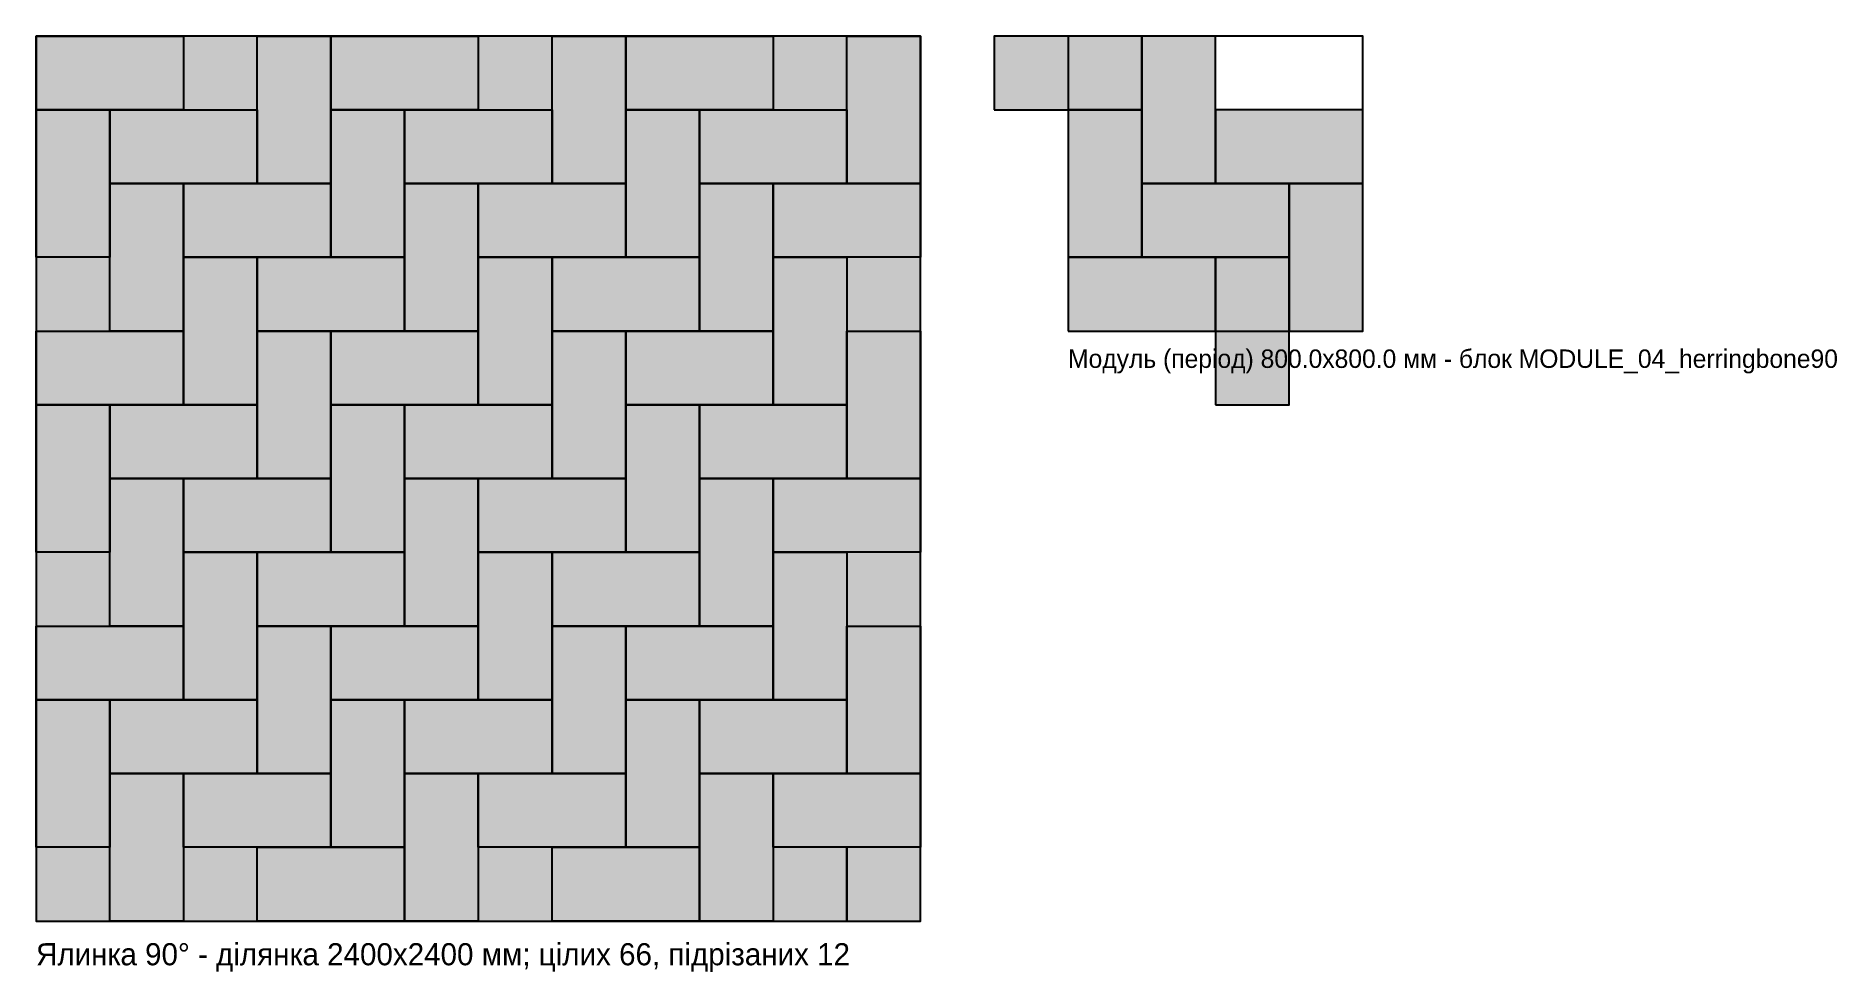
# Model space of a CAD drawing. Header units: millimetres. Extents: x 0 to 4886, y -138 to 2400.
import ezdxf

# ---------------------------------------------------------------- set-up
doc = ezdxf.new("R2010")
doc.units = ezdxf.units.MM
for name, color, linetype in [('BOUNDARY', 7, 'Continuous'), ('MODULE', 3, 'Continuous'), ('PLYTA_CUT', 1, 'Continuous'), ('PLYTA_H', 253, 'Continuous'), ('PLYTA_H_FILL', 253, 'Continuous'), ('PLYTA_V', 250, 'Continuous'), ('PLYTA_V_FILL', 250, 'Continuous'), ('TEXT', 7, 'Continuous')]:
    doc.layers.add(name, color=color, linetype=linetype)

# ---------------------------------------------------------------- blocks, each defined once
blk = doc.blocks.new('MODULE_04_herringbone90')
at = {"layer": 'PLYTA_H_FILL', "true_color": 0xb9b3ad}
for points in [[(-200, 600), (200, 600), (200, 800), (-200, 800)], [(400, 400), (800, 400), (800, 600), (400, 600)], [(200, 200), (600, 200), (600, 400), (200, 400)], [(0, 0), (400, 0), (400, 200), (0, 200)]]:
    blk.add_hatch(color=7, dxfattribs=at).paths.add_polyline_path(points)
at = {"layer": 'PLYTA_V_FILL', "true_color": 0x5d5856}
for points in [[(200, 400), (400, 400), (400, 800), (200, 800)], [(0, 200), (200, 200), (200, 600), (0, 600)], [(600, 0), (800, 0), (800, 400), (600, 400)], [(400, -200), (600, -200), (600, 200), (400, 200)]]:
    blk.add_hatch(color=7, dxfattribs=at).paths.add_polyline_path(points)
at = {"layer": 'MODULE'}
blk.add_lwpolyline([(0, 0), (800, 0), (800, 800), (0, 800)], close=True, dxfattribs=at)
at = {"layer": 'PLYTA_H'}
for points in [[(-200, 600), (200, 600), (200, 800), (-200, 800)], [(400, 400), (800, 400), (800, 600), (400, 600)], [(200, 200), (600, 200), (600, 400), (200, 400)], [(0, 0), (400, 0), (400, 200), (0, 200)]]:
    blk.add_lwpolyline(points, close=True, dxfattribs=at)
at = {"layer": 'PLYTA_V'}
for points in [[(200, 400), (400, 400), (400, 800), (200, 800)], [(0, 200), (200, 200), (200, 600), (0, 600)], [(600, 0), (800, 0), (800, 400), (600, 400)], [(400, -200), (600, -200), (600, 200), (400, 200)]]:
    blk.add_lwpolyline(points, close=True, dxfattribs=at)

msp = doc.modelspace()

# ---------------------------------------------------------------- hatches: boundary and pattern name
at = {"layer": 'PLYTA_H_FILL', "true_color": 0xb9b3ad}
for points in [[(0, 2400), (400, 2400), (400, 2200), (0, 2200)], [(800, 2400), (1200, 2400), (1200, 2200), (800, 2200)], [(1600, 2400), (2000, 2400), (2000, 2200), (1600, 2200)], [(200, 2200), (600, 2200), (600, 2000), (200, 2000)], [(1000, 2200), (1400, 2200), (1400, 2000), (1000, 2000)], [(1800, 2200), (2200, 2200), (2200, 2000), (1800, 2000)], [(400, 2000), (800, 2000), (800, 1800), (400, 1800)], [(1200, 2000), (1600, 2000), (1600, 1800), (1200, 1800)], [(2000, 2000), (2400, 2000), (2400, 1800), (2000, 1800)], [(200, 1600), (200, 1800), (0, 1800), (0, 1600)], [(600, 1800), (1000, 1800), (1000, 1600), (600, 1600)], [(1400, 1800), (1800, 1800), (1800, 1600), (1400, 1600)], [(2200, 1800), (2200, 1600), (2400, 1600), (2400, 1800)], [(0, 1600), (400, 1600), (400, 1400), (0, 1400)], [(800, 1600), (1200, 1600), (1200, 1400), (800, 1400)], [(1600, 1600), (2000, 1600), (2000, 1400), (1600, 1400)], [(200, 1400), (600, 1400), (600, 1200), (200, 1200)], [(1000, 1400), (1400, 1400), (1400, 1200), (1000, 1200)], [(1800, 1400), (2200, 1400), (2200, 1200), (1800, 1200)], [(400, 1200), (800, 1200), (800, 1000), (400, 1000)], [(1200, 1200), (1600, 1200), (1600, 1000), (1200, 1000)], [(2000, 1200), (2400, 1200), (2400, 1000), (2000, 1000)], [(200, 800), (200, 1000), (0, 1000), (0, 800)], [(600, 1000), (1000, 1000), (1000, 800), (600, 800)], [(1400, 1000), (1800, 1000), (1800, 800), (1400, 800)], [(2200, 1000), (2200, 800), (2400, 800), (2400, 1000)], [(0, 800), (400, 800), (400, 600), (0, 600)], [(800, 800), (1200, 800), (1200, 600), (800, 600)], [(1600, 800), (2000, 800), (2000, 600), (1600, 600)], [(200, 600), (600, 600), (600, 400), (200, 400)], [(1000, 600), (1400, 600), (1400, 400), (1000, 400)], [(1800, 600), (2200, 600), (2200, 400), (1800, 400)], [(400, 400), (800, 400), (800, 200), (400, 200)], [(1200, 400), (1600, 400), (1600, 200), (1200, 200)], [(2000, 400), (2400, 400), (2400, 200), (2000, 200)], [(200, 200), (0, 200), (0, 0), (200, 0)], [(600, 200), (1000, 200), (1000, 0), (600, 0)], [(1400, 200), (1800, 200), (1800, 0), (1400, 0)], [(2200, 200), (2200, 0), (2400, 0), (2400, 200)]]:
    msp.add_hatch(color=7, dxfattribs=at).paths.add_polyline_path(points)
at = {"layer": 'PLYTA_V_FILL', "true_color": 0x5d5856}
for points in [[(400, 2200), (600, 2200), (600, 2400), (400, 2400)], [(600, 2400), (800, 2400), (800, 2000), (600, 2000)], [(1200, 2200), (1400, 2200), (1400, 2400), (1200, 2400)], [(1400, 2400), (1600, 2400), (1600, 2000), (1400, 2000)], [(2000, 2200), (2200, 2200), (2200, 2400), (2000, 2400)], [(2200, 2400), (2400, 2400), (2400, 2000), (2200, 2000)], [(0, 2200), (200, 2200), (200, 1800), (0, 1800)], [(800, 2200), (1000, 2200), (1000, 1800), (800, 1800)], [(1600, 2200), (1800, 2200), (1800, 1800), (1600, 1800)], [(200, 2000), (400, 2000), (400, 1600), (200, 1600)], [(1000, 2000), (1200, 2000), (1200, 1600), (1000, 1600)], [(1800, 2000), (2000, 2000), (2000, 1600), (1800, 1600)], [(400, 1800), (600, 1800), (600, 1400), (400, 1400)], [(1200, 1800), (1400, 1800), (1400, 1400), (1200, 1400)], [(2000, 1800), (2200, 1800), (2200, 1400), (2000, 1400)], [(600, 1600), (800, 1600), (800, 1200), (600, 1200)], [(1400, 1600), (1600, 1600), (1600, 1200), (1400, 1200)], [(2200, 1600), (2400, 1600), (2400, 1200), (2200, 1200)], [(0, 1400), (200, 1400), (200, 1000), (0, 1000)], [(800, 1400), (1000, 1400), (1000, 1000), (800, 1000)], [(1600, 1400), (1800, 1400), (1800, 1000), (1600, 1000)], [(200, 1200), (400, 1200), (400, 800), (200, 800)], [(1000, 1200), (1200, 1200), (1200, 800), (1000, 800)], [(1800, 1200), (2000, 1200), (2000, 800), (1800, 800)], [(400, 1000), (600, 1000), (600, 600), (400, 600)], [(1200, 1000), (1400, 1000), (1400, 600), (1200, 600)], [(2000, 1000), (2200, 1000), (2200, 600), (2000, 600)], [(600, 800), (800, 800), (800, 400), (600, 400)], [(1400, 800), (1600, 800), (1600, 400), (1400, 400)], [(2200, 800), (2400, 800), (2400, 400), (2200, 400)], [(0, 600), (200, 600), (200, 200), (0, 200)], [(800, 600), (1000, 600), (1000, 200), (800, 200)], [(1600, 600), (1800, 600), (1800, 200), (1600, 200)], [(200, 400), (400, 400), (400, 0), (200, 0)], [(1000, 400), (1200, 400), (1200, 0), (1000, 0)], [(1800, 400), (2000, 400), (2000, 0), (1800, 0)], [(600, 200), (400, 200), (400, 0), (600, 0)], [(1400, 200), (1200, 200), (1200, 0), (1400, 0)], [(2200, 200), (2000, 200), (2000, 0), (2200, 0)]]:
    msp.add_hatch(color=7, dxfattribs=at).paths.add_polyline_path(points)

# ---------------------------------------------------------------- linework, layer by layer
at = {"layer": 'BOUNDARY'}
msp.add_lwpolyline([(0, 0), (2400, 0), (2400, 2400), (0, 2400)], close=True, dxfattribs=at)
at = {"layer": 'PLYTA_CUT'}
for points in [[(400, 2200), (600, 2200), (600, 2400), (400, 2400)], [(1200, 2200), (1400, 2200), (1400, 2400), (1200, 2400)], [(2000, 2200), (2200, 2200), (2200, 2400), (2000, 2400)], [(200, 1600), (200, 1800), (0, 1800), (0, 1600)], [(2200, 1800), (2200, 1600), (2400, 1600), (2400, 1800)], [(200, 800), (200, 1000), (0, 1000), (0, 800)], [(2200, 1000), (2200, 800), (2400, 800), (2400, 1000)], [(200, 200), (0, 200), (0, 0), (200, 0)], [(600, 200), (400, 200), (400, 0), (600, 0)], [(1400, 200), (1200, 200), (1200, 0), (1400, 0)], [(2200, 200), (2000, 200), (2000, 0), (2200, 0)], [(2200, 200), (2200, 0), (2400, 0), (2400, 200)]]:
    msp.add_lwpolyline(points, close=True, dxfattribs=at)
at = {"layer": 'PLYTA_H'}
for points in [[(0, 2400), (400, 2400), (400, 2200), (0, 2200)], [(800, 2400), (1200, 2400), (1200, 2200), (800, 2200)], [(1600, 2400), (2000, 2400), (2000, 2200), (1600, 2200)], [(200, 2200), (600, 2200), (600, 2000), (200, 2000)], [(1000, 2200), (1400, 2200), (1400, 2000), (1000, 2000)], [(1800, 2200), (2200, 2200), (2200, 2000), (1800, 2000)], [(400, 2000), (800, 2000), (800, 1800), (400, 1800)], [(1200, 2000), (1600, 2000), (1600, 1800), (1200, 1800)], [(2000, 2000), (2400, 2000), (2400, 1800), (2000, 1800)], [(600, 1800), (1000, 1800), (1000, 1600), (600, 1600)], [(1400, 1800), (1800, 1800), (1800, 1600), (1400, 1600)], [(0, 1600), (400, 1600), (400, 1400), (0, 1400)], [(800, 1600), (1200, 1600), (1200, 1400), (800, 1400)], [(1600, 1600), (2000, 1600), (2000, 1400), (1600, 1400)], [(200, 1400), (600, 1400), (600, 1200), (200, 1200)], [(1000, 1400), (1400, 1400), (1400, 1200), (1000, 1200)], [(1800, 1400), (2200, 1400), (2200, 1200), (1800, 1200)], [(400, 1200), (800, 1200), (800, 1000), (400, 1000)], [(1200, 1200), (1600, 1200), (1600, 1000), (1200, 1000)], [(2000, 1200), (2400, 1200), (2400, 1000), (2000, 1000)], [(600, 1000), (1000, 1000), (1000, 800), (600, 800)], [(1400, 1000), (1800, 1000), (1800, 800), (1400, 800)], [(0, 800), (400, 800), (400, 600), (0, 600)], [(800, 800), (1200, 800), (1200, 600), (800, 600)], [(1600, 800), (2000, 800), (2000, 600), (1600, 600)], [(200, 600), (600, 600), (600, 400), (200, 400)], [(1000, 600), (1400, 600), (1400, 400), (1000, 400)], [(1800, 600), (2200, 600), (2200, 400), (1800, 400)], [(400, 400), (800, 400), (800, 200), (400, 200)], [(1200, 400), (1600, 400), (1600, 200), (1200, 200)], [(2000, 400), (2400, 400), (2400, 200), (2000, 200)], [(600, 200), (1000, 200), (1000, 0), (600, 0)], [(1400, 200), (1800, 200), (1800, 0), (1400, 0)]]:
    msp.add_lwpolyline(points, close=True, dxfattribs=at)
at = {"layer": 'PLYTA_V'}
for points in [[(600, 2400), (800, 2400), (800, 2000), (600, 2000)], [(1400, 2400), (1600, 2400), (1600, 2000), (1400, 2000)], [(2200, 2400), (2400, 2400), (2400, 2000), (2200, 2000)], [(0, 2200), (200, 2200), (200, 1800), (0, 1800)], [(800, 2200), (1000, 2200), (1000, 1800), (800, 1800)], [(1600, 2200), (1800, 2200), (1800, 1800), (1600, 1800)], [(200, 2000), (400, 2000), (400, 1600), (200, 1600)], [(1000, 2000), (1200, 2000), (1200, 1600), (1000, 1600)], [(1800, 2000), (2000, 2000), (2000, 1600), (1800, 1600)], [(400, 1800), (600, 1800), (600, 1400), (400, 1400)], [(1200, 1800), (1400, 1800), (1400, 1400), (1200, 1400)], [(2000, 1800), (2200, 1800), (2200, 1400), (2000, 1400)], [(600, 1600), (800, 1600), (800, 1200), (600, 1200)], [(1400, 1600), (1600, 1600), (1600, 1200), (1400, 1200)], [(2200, 1600), (2400, 1600), (2400, 1200), (2200, 1200)], [(0, 1400), (200, 1400), (200, 1000), (0, 1000)], [(800, 1400), (1000, 1400), (1000, 1000), (800, 1000)], [(1600, 1400), (1800, 1400), (1800, 1000), (1600, 1000)], [(200, 1200), (400, 1200), (400, 800), (200, 800)], [(1000, 1200), (1200, 1200), (1200, 800), (1000, 800)], [(1800, 1200), (2000, 1200), (2000, 800), (1800, 800)], [(400, 1000), (600, 1000), (600, 600), (400, 600)], [(1200, 1000), (1400, 1000), (1400, 600), (1200, 600)], [(2000, 1000), (2200, 1000), (2200, 600), (2000, 600)], [(600, 800), (800, 800), (800, 400), (600, 400)], [(1400, 800), (1600, 800), (1600, 400), (1400, 400)], [(2200, 800), (2400, 800), (2400, 400), (2200, 400)], [(0, 600), (200, 600), (200, 200), (0, 200)], [(800, 600), (1000, 600), (1000, 200), (800, 200)], [(1600, 600), (1800, 600), (1800, 200), (1600, 200)], [(200, 400), (400, 400), (400, 0), (200, 0)], [(1000, 400), (1200, 400), (1200, 0), (1000, 0)], [(1800, 400), (2000, 400), (2000, 0), (1800, 0)]]:
    msp.add_lwpolyline(points, close=True, dxfattribs=at)

# ---------------------------------------------------------------- block references
msp.add_blockref('MODULE_04_herringbone90', (2800, 1600))

# ---------------------------------------------------------------- texts
at = {"layer": 'TEXT'}
for s, height, p in [('Модуль (період) 800.0x800.0 мм - блок MODULE_04_herringbone90', 50, (2800, 1500)), ('Ялинка 90° - ділянка 2400x2400 мм; цілих 66, підрізаних 12', 60, (0, -120))]:
    msp.add_text(s, height=height, dxfattribs=at).set_placement(p)

doc.saveas('drawing.dxf')
